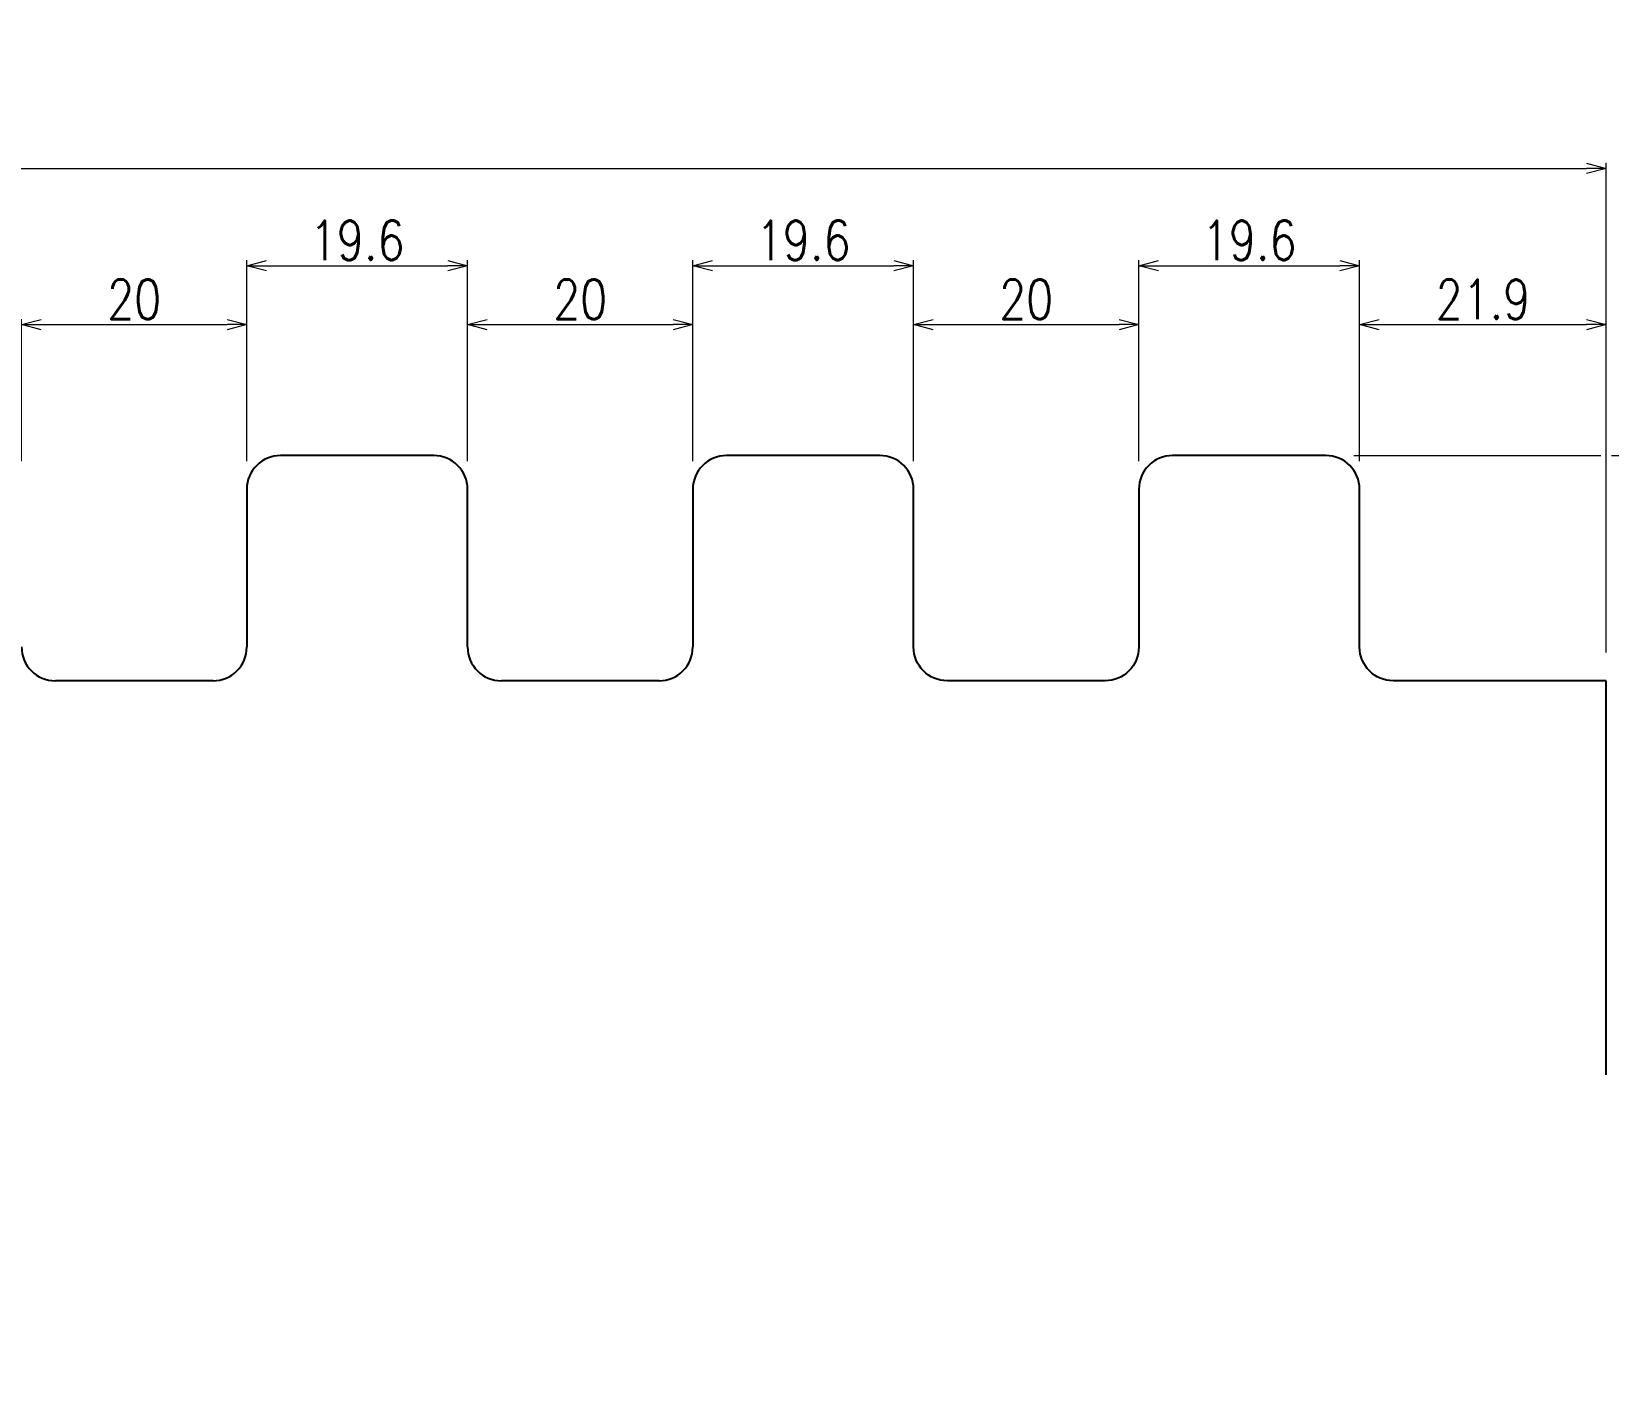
# Model space of a CAD drawing. Header units: millimetres. Extents: x 0 to 70370, y 0 to 11543.
# Drawn here: x 23871 to 24431, y 1466 to 1950 of the extents above; entities that cross this region are included whole.
import ezdxf
from ezdxf import colors
from ezdxf.entities.mleader import LeaderData, LeaderLine
from ezdxf.enums import TextEntityAlignment as Align
from ezdxf.math import Vec2, Vec3

# ---------------------------------------------------------------- set-up
doc = ezdxf.new("R2010")
doc.units = ezdxf.units.MM
doc.layers.add('01_外形線', color=7, linetype='Continuous', lineweight=25)
doc.layers.add('07_寸法線', color=3, linetype='Continuous', lineweight=9)
doc.styles.get("Standard").update_dxf_attribs({"font": 'arial.ttf'})
doc.styles.add('寸法用', font='simplex.shx', dxfattribs={"width": 0.8, "bigfont": '@extfont2.shx'})
doc.dimstyles.new('機械製図用', dxfattribs={"dimtxt": 3.5, "dimasz": 3.5, "dimexe": 2, "dimexo": 0, "dimgap": 1.199999999999999, "dimtad": 1, "dimdsep": 46, "dimtxsty": '寸法用', "dimblk": 'OPEN30', "dimcen": 0, "dimclrd": 256, "dimclre": 256, "dimclrt": 7, "dimazin": 2, "dimtm": 1e-09, "dimtfac": 0.75, "dimtmove": 0, "dimatfit": 3, "dimldrblk": 'OPEN30', "dimfxl": 1, "dimlwd": -1, "dimlwe": -1, "dimarcsym": 0})

# ---------------------------------------------------------------- blocks, each defined once
blk = doc.blocks.new('_Open30')
at = {"color": 0, "linetype": 'ByBlock', "lineweight": -2}
for p, q in [((-1, 0.26794919), (0, 0)), ((0, 0), (-1, -0.26794919)), ((0, 0), (-1, 0))]:
    blk.add_line(p, q, dxfattribs=at)
blk = doc.blocks.new('*D2555')
at = {"layer": '07_寸法線', "transparency": 16777216}
for p, q in [((24342.73786870233, 1809.740490842007), (24342.73786870233, 1848.230165874294)), ((24430.33786870231, 1729.740490842007), (24430.33786870231, 1848.230165874294)), ((24349.73786870233, 1846.230165874294), (24423.33786870231, 1846.230165874294))]:
    blk.add_line(p, q, dxfattribs=at)
at = {"layer": 'Defpoints', "color": 0, "transparency": 16777216}
for p in [(24430.33786870231, 1846.230165874294), (24342.73786870233, 1799.740490842007), (24430.33786870231, 1719.740490842007)]:
    blk.add_point(p, dxfattribs=at)
at = {"layer": '07_寸法線', "transparency": 16777216, "xscale": 7, "yscale": 7, "zscale": 7, "rotation": 180}
blk.add_blockref('_Open30', (24342.73786870233, 1846.230165874294), dxfattribs=at)
at = {"layer": '07_寸法線', "transparency": 16777216, "xscale": 7, "yscale": 7, "zscale": 7}
blk.add_blockref('_Open30', (24430.33786870231, 1846.230165874294), dxfattribs=at)
at = {"layer": '07_寸法線', "color": 7, "transparency": 16777216, "insert": (24386.53786870232, 1855.230165874294), "char_height": 14, "attachment_point": 5, "style": '寸法用'}
blk.add_mtext('21.9', dxfattribs=at)
blk = doc.blocks.new('*D2556')
at = {"layer": '07_寸法線', "transparency": 16777216}
for p, q in [((24264.33786870231, 1797.740490842007), (24264.33786870231, 1869.171103440262)), ((24271.33786870231, 1867.171103440262), (24335.73786870233, 1867.171103440262)), ((24342.73786870233, 1797.740490842007), (24342.73786870233, 1869.171103440262))]:
    blk.add_line(p, q, dxfattribs=at)
at = {"layer": 'Defpoints', "color": 0, "transparency": 16777216}
for p in [(24342.73786870233, 1867.171103440262), (24264.33786870231, 1787.740490842007), (24342.73786870233, 1787.740490842007)]:
    blk.add_point(p, dxfattribs=at)
at = {"layer": '07_寸法線', "transparency": 16777216, "xscale": 7, "yscale": 7, "zscale": 7, "rotation": 180}
blk.add_blockref('_Open30', (24264.33786870231, 1867.171103440262), dxfattribs=at)
at = {"layer": '07_寸法線', "transparency": 16777216, "xscale": 7, "yscale": 7, "zscale": 7}
blk.add_blockref('_Open30', (24342.73786870233, 1867.171103440262), dxfattribs=at)
at = {"layer": '07_寸法線', "color": 7, "transparency": 16777216, "insert": (24303.53786870232, 1876.171103440262), "char_height": 14, "attachment_point": 5, "style": '寸法用'}
blk.add_mtext('19.6', dxfattribs=at)
blk = doc.blocks.new('*D2557')
at = {"layer": '07_寸法線', "transparency": 16777216}
for p, q in [((24184.33786870231, 1797.740490842007), (24184.33786870231, 1848.230165874294)), ((24264.33786870231, 1809.740490842007), (24264.33786870231, 1848.230165874294)), ((24191.33786870231, 1846.230165874294), (24257.33786870231, 1846.230165874294))]:
    blk.add_line(p, q, dxfattribs=at)
at = {"layer": 'Defpoints', "color": 0, "transparency": 16777216}
for p in [(24264.33786870231, 1846.230165874294), (24264.33786870231, 1799.740490842007), (24184.33786870231, 1787.740490842007)]:
    blk.add_point(p, dxfattribs=at)
at = {"layer": '07_寸法線', "transparency": 16777216, "xscale": 7, "yscale": 7, "zscale": 7, "rotation": 180}
blk.add_blockref('_Open30', (24184.33786870231, 1846.230165874294), dxfattribs=at)
at = {"layer": '07_寸法線', "transparency": 16777216, "xscale": 7, "yscale": 7, "zscale": 7}
blk.add_blockref('_Open30', (24264.33786870231, 1846.230165874294), dxfattribs=at)
at = {"layer": '07_寸法線', "color": 7, "transparency": 16777216, "insert": (24224.33786870231, 1855.230165874294), "char_height": 14, "attachment_point": 5, "style": '寸法用'}
blk.add_mtext('20', dxfattribs=at)
blk = doc.blocks.new('*D2558')
at = {"layer": '07_寸法線', "transparency": 16777216}
for p, q in [((24340.73786870234, 1799.740490842008), (24428.46286870231, 1799.740490842008)), ((24432.21286870231, 1799.740490842008), (24479.17726742122, 1799.740490842008)), ((24477.17726742122, 1792.740490842008), (24477.17726742122, 1726.740490842008)), ((24440.33786870231, 1719.740490842008), (24479.17726742122, 1719.740490842008))]:
    blk.add_line(p, q, dxfattribs=at)
at = {"layer": 'Defpoints', "color": 0, "transparency": 16777216}
for p in [(24330.73786870234, 1799.740490842008), (24430.33786870231, 1719.740490842008), (24477.17726742122, 1719.740490842008)]:
    blk.add_point(p, dxfattribs=at)
at = {"layer": '07_寸法線', "transparency": 16777216, "xscale": 7, "yscale": 7, "zscale": 7}
for p, rotation in [((24477.17726742122, 1799.740490842008), 90), ((24477.17726742122, 1719.740490842008), 270)]:
    blk.add_blockref('_Open30', p, dxfattribs=dict(at, rotation=rotation))
at = {"layer": '07_寸法線', "color": 7, "transparency": 16777216, "insert": (24468.17726742122, 1759.740490842), "char_height": 14, "attachment_point": 5, "rotation": 90, "style": '寸法用'}
blk.add_mtext('20', dxfattribs=at)
blk = doc.blocks.new('*D2549')
at = {"layer": '07_寸法線', "transparency": 16777216}
for p, q in [((24105.93786870228, 1797.740490842007), (24105.93786870228, 1869.171103440262)), ((24112.93786870228, 1867.171103440262), (24177.33786870231, 1867.171103440262)), ((24184.33786870231, 1797.740490842007), (24184.33786870231, 1869.171103440262))]:
    blk.add_line(p, q, dxfattribs=at)
at = {"layer": 'Defpoints', "color": 0, "transparency": 16777216}
for p in [(24184.33786870231, 1867.171103440262), (24105.93786870228, 1787.740490842007), (24184.33786870231, 1787.740490842007)]:
    blk.add_point(p, dxfattribs=at)
at = {"layer": '07_寸法線', "transparency": 16777216, "xscale": 7, "yscale": 7, "zscale": 7, "rotation": 180}
blk.add_blockref('_Open30', (24105.93786870228, 1867.171103440262), dxfattribs=at)
at = {"layer": '07_寸法線', "transparency": 16777216, "xscale": 7, "yscale": 7, "zscale": 7}
blk.add_blockref('_Open30', (24184.33786870231, 1867.171103440262), dxfattribs=at)
at = {"layer": '07_寸法線', "color": 7, "transparency": 16777216, "insert": (24145.1378687023, 1876.171103440262), "char_height": 14, "attachment_point": 5, "style": '寸法用'}
blk.add_mtext('19.6', dxfattribs=at)
blk = doc.blocks.new('*D2550')
at = {"layer": '07_寸法線', "transparency": 16777216}
for p, q in [((24025.93786870228, 1797.740490842007), (24025.93786870228, 1848.230165874294)), ((24105.93786870228, 1809.740490842007), (24105.93786870228, 1848.230165874294)), ((24032.93786870228, 1846.230165874294), (24098.93786870228, 1846.230165874294))]:
    blk.add_line(p, q, dxfattribs=at)
at = {"layer": 'Defpoints', "color": 0, "transparency": 16777216}
for p in [(24105.93786870228, 1846.230165874294), (24105.93786870228, 1799.740490842007), (24025.93786870228, 1787.740490842007)]:
    blk.add_point(p, dxfattribs=at)
at = {"layer": '07_寸法線', "transparency": 16777216, "xscale": 7, "yscale": 7, "zscale": 7, "rotation": 180}
blk.add_blockref('_Open30', (24025.93786870228, 1846.230165874294), dxfattribs=at)
at = {"layer": '07_寸法線', "transparency": 16777216, "xscale": 7, "yscale": 7, "zscale": 7}
blk.add_blockref('_Open30', (24105.93786870228, 1846.230165874294), dxfattribs=at)
at = {"layer": '07_寸法線', "color": 7, "transparency": 16777216, "insert": (24065.93786870228, 1855.230165874294), "char_height": 14, "attachment_point": 5, "style": '寸法用'}
blk.add_mtext('20', dxfattribs=at)
blk = doc.blocks.new('*D2551')
at = {"layer": '07_寸法線', "transparency": 16777216}
for p, q in [((23947.53786870226, 1797.740490842012), (23947.53786870226, 1869.171103440267)), ((23954.53786870226, 1867.171103440267), (24018.93786870228, 1867.171103440267)), ((24025.93786870228, 1797.740490842012), (24025.93786870228, 1869.171103440267))]:
    blk.add_line(p, q, dxfattribs=at)
at = {"layer": 'Defpoints', "color": 0, "transparency": 16777216}
for p in [(24025.93786870228, 1867.171103440267), (23947.53786870226, 1787.740490842012), (24025.93786870228, 1787.740490842012)]:
    blk.add_point(p, dxfattribs=at)
at = {"layer": '07_寸法線', "transparency": 16777216, "xscale": 7, "yscale": 7, "zscale": 7, "rotation": 180}
blk.add_blockref('_Open30', (23947.53786870226, 1867.171103440267), dxfattribs=at)
at = {"layer": '07_寸法線', "transparency": 16777216, "xscale": 7, "yscale": 7, "zscale": 7}
blk.add_blockref('_Open30', (24025.93786870228, 1867.171103440267), dxfattribs=at)
at = {"layer": '07_寸法線', "color": 7, "transparency": 16777216, "insert": (23986.73786870227, 1876.171103440267), "char_height": 14, "attachment_point": 5, "style": '寸法用'}
blk.add_mtext('19.6', dxfattribs=at)
blk = doc.blocks.new('*D2552')
at = {"layer": '07_寸法線', "transparency": 16777216}
for p, q in [((23867.53786870226, 1797.740490842012), (23867.53786870226, 1848.230165874294)), ((23947.53786870226, 1809.740490842012), (23947.53786870226, 1848.230165874294)), ((23874.53786870226, 1846.230165874294), (23940.53786870226, 1846.230165874294))]:
    blk.add_line(p, q, dxfattribs=at)
at = {"layer": 'Defpoints', "color": 0, "transparency": 16777216}
for p in [(23947.53786870226, 1846.230165874294), (23947.53786870226, 1799.740490842012), (23867.53786870226, 1787.740490842012)]:
    blk.add_point(p, dxfattribs=at)
at = {"layer": '07_寸法線', "transparency": 16777216, "xscale": 7, "yscale": 7, "zscale": 7, "rotation": 180}
blk.add_blockref('_Open30', (23867.53786870226, 1846.230165874294), dxfattribs=at)
at = {"layer": '07_寸法線', "transparency": 16777216, "xscale": 7, "yscale": 7, "zscale": 7}
blk.add_blockref('_Open30', (23947.53786870226, 1846.230165874294), dxfattribs=at)
at = {"layer": '07_寸法線', "color": 7, "transparency": 16777216, "insert": (23907.53786870226, 1855.230165874294), "char_height": 14, "attachment_point": 5, "style": '寸法用'}
blk.add_mtext('20', dxfattribs=at)
blk = doc.blocks.new('*D2534')
at = {"layer": '07_寸法線', "transparency": 16777216}
for p, q in [((23246.20248608099, 1729.740490842007), (23246.20248608099, 1903.735777699512)), ((23253.20248608099, 1901.735777699512), (24423.33786870231, 1901.735777699512)), ((24430.33786870231, 1729.740490842007), (24430.33786870231, 1903.735777699512))]:
    blk.add_line(p, q, dxfattribs=at)
at = {"layer": 'Defpoints', "color": 0, "transparency": 16777216}
for p in [(24430.33786870231, 1901.735777699512), (23246.20248608099, 1719.740490842007), (24430.33786870231, 1719.740490842007)]:
    blk.add_point(p, dxfattribs=at)
at = {"layer": '07_寸法線', "transparency": 16777216, "xscale": 7, "yscale": 7, "zscale": 7, "rotation": 180}
blk.add_blockref('_Open30', (23246.20248608099, 1901.735777699512), dxfattribs=at)
at = {"layer": '07_寸法線', "transparency": 16777216, "xscale": 7, "yscale": 7, "zscale": 7}
blk.add_blockref('_Open30', (24430.33786870231, 1901.735777699512), dxfattribs=at)
at = {"layer": '07_寸法線', "color": 7, "transparency": 16777216, "insert": (23838.27017739165, 1910.735777699512), "char_height": 14, "attachment_point": 5, "style": '寸法用'}
blk.add_mtext('1687', dxfattribs=at)
blk = doc.blocks.new('AM_BALLOON1')
at = {"transparency": 16777216}
blk.add_circle((0, 0), 5, dxfattribs=at)
blk.add_attdef('B_NUMBER', text='', height=3, dxfattribs=at).set_placement((0, 0), align=Align.MIDDLE_CENTER)
blk = doc.blocks.new('_OPEN')
at = {"color": 0, "linetype": 'ByBlock'}
for p, q in [((-1, 0.1666666666666666), (0, 0)), ((0, 0), (-1, -0.1666666666666666)), ((0, 0), (-1, 0))]:
    blk.add_line(p, q, dxfattribs=at)

msp = doc.modelspace()

# ---------------------------------------------------------------- linework, layer by layer
at = {"layer": '01_外形線'}
for p, q in [((24013.93786870228, 1799.740490842007), (23959.53786870226, 1799.740490842007)), ((24172.33786870231, 1799.740490842007), (24117.93786870228, 1799.740490842007)), ((23947.53786870226, 1787.740490842007), (23947.53786870226, 1731.740490842007)), ((24025.93786870228, 1731.740490842007), (24025.93786870228, 1787.740490842007)), ((24105.93786870228, 1787.740490842007), (24105.93786870228, 1731.740490842007)), ((23935.53786870226, 1719.740490842007), (23879.53786870226, 1719.740490842007)), ((24093.93786870228, 1719.740490842007), (24037.93786870228, 1719.740490842007)), ((24430.33786870231, 1579.740490842007), (24430.33786870231, 1719.740490842007))]:
    msp.add_line(p, q, dxfattribs=at)
msp.add_lwpolyline([(24430.33786870231, 1719.740490842007), (24354.73786870233, 1719.740490842007, -0.4142135623730951), (24342.73786870233, 1731.740490842007), (24342.73786870233, 1787.740490842007, 0.414213562373095), (24330.73786870233, 1799.740490842007), (24276.33786870231, 1799.740490842007, 0.414213562373095), (24264.33786870231, 1787.740490842007), (24264.33786870231, 1731.740490842007, -0.414213562373095), (24252.33786870231, 1719.740490842007), (24196.33786870231, 1719.740490842007, -0.4142135623730951), (24184.33786870231, 1731.740490842007), (24184.33786870231, 1787.740490842007, 0.414213562373095), (24172.33786870231, 1799.740490842007)], format="xyb", dxfattribs=at)
for centre, start, end in [((23959.53786870226, 1787.740490842007), 90, 180), ((24013.93786870228, 1787.740490842007), 0, 90), ((24117.93786870228, 1787.740490842007), 90, 180), ((23879.53786870226, 1731.740490842007), 180, 270), ((23935.53786870226, 1731.740490842007), 270, 0), ((24037.93786870228, 1731.740490842007), 180, 270), ((24093.93786870228, 1731.740490842007), 270, 0)]:
    msp.add_arc(centre, 12, start, end, dxfattribs=at)

# ---------------------------------------------------------------- dimensions: what is measured, and where the dimension line sits
at = {"layer": '07_寸法線'}
dim = msp.add_linear_dim(base=(24430.33786870231, 1901.735777699512), p1=(23246.20248608099, 1719.740490842007), p2=(24430.33786870231, 1719.740490842007), text='1687', dimstyle='機械製図用', override={"dimtxt": 14, "dimasz": 7, "dimexo": 10, "dimgap": 2, "dimlfac": 0.25}, dxfattribs=at)
dim.commit()
dim.dimension.update_dxf_attribs({"geometry": '*D2534', "text_midpoint": (23838.27017739165, 1910.735777699512)})
for base, p1, p2, picture, middle in [((24025.93786870228, 1867.171103440267), (23947.53786870226, 1787.740490842012), (24025.93786870228, 1787.740490842012), '*D2551', (23986.73786870227, 1876.171103440267)), ((24184.33786870231, 1867.171103440262), (24105.93786870228, 1787.740490842007), (24184.33786870231, 1787.740490842007), '*D2549', (24145.1378687023, 1876.171103440262)), ((24342.73786870233, 1867.171103440262), (24264.33786870231, 1787.740490842007), (24342.73786870233, 1787.740490842007), '*D2556', (24303.53786870232, 1876.171103440262)), ((23947.53786870226, 1846.230165874294), (23867.53786870226, 1787.740490842012), (23947.53786870226, 1799.740490842012), '*D2552', (23907.53786870226, 1855.230165874294)), ((24105.93786870228, 1846.230165874294), (24025.93786870228, 1787.740490842007), (24105.93786870228, 1799.740490842007), '*D2550', (24065.93786870228, 1855.230165874294)), ((24264.33786870231, 1846.230165874294), (24184.33786870231, 1787.740490842007), (24264.33786870231, 1799.740490842007), '*D2557', (24224.33786870231, 1855.230165874294)), ((24430.33786870231, 1846.230165874294), (24342.73786870233, 1799.740490842007), (24430.33786870231, 1719.740490842007), '*D2555', (24386.53786870232, 1855.230165874294))]:
    dim = msp.add_linear_dim(base=base, p1=p1, p2=p2, dimstyle='機械製図用', override={"dimtxt": 14, "dimasz": 7, "dimexo": 10, "dimgap": 2, "dimlfac": 0.25}, dxfattribs=at)
    dim.commit()
    dim.dimension.update_dxf_attribs({"geometry": picture, "text_midpoint": middle})
dim = msp.add_linear_dim(base=(24477.17726742122, 1719.740490842008), p1=(24330.73786870233, 1799.740490842007), p2=(24430.33786870231, 1719.740490842007), angle=90, dimstyle='機械製図用', override={"dimtxt": 14, "dimasz": 7, "dimexo": 10, "dimgap": 2, "dimlfac": 0.25}, dxfattribs=at)
dim.commit()
dim.dimension.update_dxf_attribs({"geometry": '*D2558', "text_midpoint": (24468.17726742122, 1759.740490842)})

# ---------------------------------------------------------------- leaders
ml = msp.add_multileader_block('Standard', dxfattribs=at)
ml.set_content('AM_BALLOON1', color=256, scale=9.374431818181815)
ml.set_attribute('B_NUMBER', '1', width=0)
ml.set_leader_properties(color=256, linetype='ByLayer', lineweight=-1)
ml.set_arrow_properties(name='OPEN')
ml.build(insert=Vec2(0, 0))
ml.multileader.update_dxf_attribs({"leader_type": 0, "has_dogleg": 0, "text_right_attachment_type": 6, "dogleg_length": 0, "arrow_head_size": 4.6875, "scale": 2.5, "block_connection_type": 1})
ctx = ml.context
ctx.base_point, ctx.scale, ctx.char_height, ctx.arrow_head_size, ctx.landing_gap_size, ctx.plane_origin = Vec3(33418.77148337808, 3166.994767548861), 2.5, 9.375, 4.6875, 4.6875, Vec3(33418.77148337808, 3166.994767548861)
ctx.right_attachment, ctx.attachment_type = 6, 1
notes = []
notes.append((ctx, [(0, (0, 0, 0), (0, 0), (1, 0), 1, [])]))
ctx.block.insert = Vec3(33418.77148337808, 3166.994767548861)
ml = msp.add_multileader_block('Standard', dxfattribs=at)
ml.set_content('AM_BALLOON1', color=256, scale=7.499545454545451)
ml.set_attribute('B_NUMBER', '1A', width=0)
ml.set_leader_properties(color=256, linetype='ByLayer', lineweight=-1)
ml.set_arrow_properties(name='OPEN')
ml.build(insert=Vec2(0, 0))
ml.multileader.update_dxf_attribs({"leader_type": 0, "has_dogleg": 0, "text_right_attachment_type": 6, "dogleg_length": 0, "arrow_head_size": 3.75, "scale": 2.5, "block_connection_type": 1})
ctx = ml.context
ctx.base_point, ctx.scale, ctx.char_height, ctx.arrow_head_size, ctx.landing_gap_size, ctx.plane_origin = Vec3(35324.79509369504, 3132.321985824334), 2.5, 7.5, 3.75, 3.75, Vec3(35324.79509369504, 3132.321985824334)
ctx.right_attachment, ctx.attachment_type = 6, 1
notes.append((ctx, [(0, (0, 0, 0), (0, 0), (1, 0), 1, [])]))
ctx.block.insert = Vec3(35324.79509369504, 3132.321985824334)
ml = msp.add_multileader_block('Standard', dxfattribs=at)
ml.set_content('AM_BALLOON1', color=256, scale=7.499545454545451)
ml.set_attribute('B_NUMBER', '2', width=0)
ml.set_leader_properties(color=256, linetype='ByLayer', lineweight=-1)
ml.set_arrow_properties(name='OPEN')
ml.build(insert=Vec2(0, 0))
ml.multileader.update_dxf_attribs({"leader_type": 0, "has_dogleg": 0, "text_right_attachment_type": 6, "dogleg_length": 0, "arrow_head_size": 3.75, "scale": 2.5, "block_connection_type": 1})
ctx = ml.context
ctx.base_point, ctx.scale, ctx.char_height, ctx.arrow_head_size, ctx.landing_gap_size, ctx.plane_origin = Vec3(37084.60592553593, 2712.990599675503), 2.5, 7.5, 3.75, 3.75, Vec3(37084.60592553593, 2712.990599675503)
ctx.right_attachment, ctx.attachment_type = 6, 1
notes.append((ctx, [(0, (0, 0, 0), (0, 0), (1, 0), 1, [])]))
ctx.block.insert = Vec3(37084.60592553593, 2712.990599675503)
ml = msp.add_multileader_block('Standard', dxfattribs=at)
ml.set_content('AM_BALLOON1', color=256, scale=7.499545454545451)
ml.set_attribute('B_NUMBER', '3', width=0)
ml.set_leader_properties(color=256, linetype='ByLayer', lineweight=-1)
ml.set_arrow_properties(name='OPEN')
ml.build(insert=Vec2(0, 0))
ml.multileader.update_dxf_attribs({"leader_type": 0, "has_dogleg": 0, "text_right_attachment_type": 6, "dogleg_length": 0, "arrow_head_size": 3.75, "scale": 2.5, "block_connection_type": 1})
ctx = ml.context
ctx.base_point, ctx.scale, ctx.char_height, ctx.arrow_head_size, ctx.landing_gap_size, ctx.plane_origin = Vec3(38565.9452642587, 2679.176486131846), 2.5, 7.5, 3.75, 3.75, Vec3(38565.9452642587, 2679.176486131846)
ctx.right_attachment, ctx.attachment_type = 6, 1
notes.append((ctx, [(0, (0, 0, 0), (0, 0), (1, 0), 1, [])]))
ctx.block.insert = Vec3(38565.9452642587, 2679.176486131846)
ml = msp.add_multileader_block('Standard', dxfattribs=at)
ml.set_content('AM_BALLOON1', color=256, scale=7.499545454545451)
ml.set_attribute('B_NUMBER', '1B', width=0)
ml.set_leader_properties(color=256, linetype='ByLayer', lineweight=-1)
ml.set_arrow_properties(name='OPEN')
ml.build(insert=Vec2(0, 0))
ml.multileader.update_dxf_attribs({"leader_type": 0, "has_dogleg": 0, "text_right_attachment_type": 6, "dogleg_length": 0, "arrow_head_size": 3.75, "scale": 2.5, "block_connection_type": 1})
ctx = ml.context
ctx.base_point, ctx.scale, ctx.char_height, ctx.arrow_head_size, ctx.landing_gap_size, ctx.plane_origin = Vec3(35324.79509369504, 2449.628270926723), 2.5, 7.5, 3.75, 3.75, Vec3(35324.79509369504, 2449.628270926723)
ctx.right_attachment, ctx.attachment_type = 6, 1
notes.append((ctx, [(0, (0, 0, 0), (0, 0), (1, 0), 1, [])]))
ctx.block.insert = Vec3(35324.79509369504, 2449.628270926723)
ml = msp.add_multileader_block('Standard', dxfattribs=at)
ml.set_content('AM_BALLOON1', color=256, scale=5.024695454545452)
ml.set_attribute('B_NUMBER', '1', width=0)
ml.set_leader_properties(color=256, linetype='ByLayer', lineweight=-1)
ml.set_arrow_properties(name='OPEN')
ml.build(insert=Vec2(0, 0))
ml.multileader.update_dxf_attribs({"leader_type": 0, "has_dogleg": 0, "text_right_attachment_type": 6, "dogleg_length": 0, "arrow_head_size": 2.5125, "scale": 2.5, "block_connection_type": 1})
ctx = ml.context
ctx.base_point, ctx.scale, ctx.char_height, ctx.arrow_head_size, ctx.landing_gap_size, ctx.plane_origin = Vec3(40332.08447524762, 2013.344835826902), 2.5, 5.025, 2.5125, 2.5125, Vec3(40332.08447524762, 2013.344835826902)
ctx.right_attachment, ctx.attachment_type = 6, 1
notes.append((ctx, [(0, (0, 0, 0), (0, 0), (1, 0), 1, [])]))
ctx.block.insert = Vec3(40332.08447524762, 2013.344835826902)
ml = msp.add_multileader_block('Standard', dxfattribs=at)
ml.set_content('AM_BALLOON1', color=256, scale=5.024695454545452)
ml.set_attribute('B_NUMBER', '2', width=0)
ml.set_leader_properties(color=256, linetype='ByLayer', lineweight=-1)
ml.set_arrow_properties(name='OPEN')
ml.build(insert=Vec2(0, 0))
ml.multileader.update_dxf_attribs({"leader_type": 0, "has_dogleg": 0, "text_right_attachment_type": 6, "dogleg_length": 0, "arrow_head_size": 2.5125, "scale": 2.5, "block_connection_type": 1})
ctx = ml.context
ctx.base_point, ctx.scale, ctx.char_height, ctx.arrow_head_size, ctx.landing_gap_size, ctx.plane_origin = Vec3(41277.9905563046, 2013.344835826902), 2.5, 5.025, 2.5125, 2.5125, Vec3(41277.9905563046, 2013.344835826902)
ctx.right_attachment, ctx.attachment_type = 6, 1
notes.append((ctx, [(0, (0, 0, 0), (0, 0), (1, 0), 1, [])]))
ctx.block.insert = Vec3(41277.9905563046, 2013.344835826902)
ml = msp.add_multileader_block('Standard', dxfattribs=at)
ml.set_content('AM_BALLOON1', color=256, scale=7.499545454545451)
ml.set_attribute('B_NUMBER', '3', width=0)
ml.set_leader_properties(color=256, linetype='ByLayer', lineweight=-1)
ml.set_arrow_properties(name='OPEN')
ml.build(insert=Vec2(0, 0))
ml.multileader.update_dxf_attribs({"leader_type": 0, "has_dogleg": 0, "text_right_attachment_type": 6, "dogleg_length": 0, "arrow_head_size": 3.75, "scale": 2.5, "block_connection_type": 1})
ctx = ml.context
ctx.base_point, ctx.scale, ctx.char_height, ctx.arrow_head_size, ctx.landing_gap_size, ctx.plane_origin = Vec3(38565.9452642587, 1903.883354309417), 2.5, 7.5, 3.75, 3.75, Vec3(38565.9452642587, 1903.883354309417)
ctx.right_attachment, ctx.attachment_type = 6, 1
notes.append((ctx, [(0, (0, 0, 0), (0, 0), (1, 0), 1, [])]))
ctx.block.insert = Vec3(38565.9452642587, 1903.883354309417)
ml = msp.add_multileader_block('Standard', dxfattribs=at)
ml.set_content('AM_BALLOON1', color=256, scale=7.499545454545451)
ml.set_attribute('B_NUMBER', '1C', width=0)
ml.set_leader_properties(color=256, linetype='ByLayer', lineweight=-1)
ml.set_arrow_properties(name='OPEN')
ml.build(insert=Vec2(0, 0))
ml.multileader.update_dxf_attribs({"leader_type": 0, "has_dogleg": 0, "text_right_attachment_type": 6, "dogleg_length": 0, "arrow_head_size": 3.75, "scale": 2.5, "block_connection_type": 1})
ctx = ml.context
ctx.base_point, ctx.scale, ctx.char_height, ctx.arrow_head_size, ctx.landing_gap_size, ctx.plane_origin = Vec3(35324.79509369504, 1714.135488689198), 2.5, 7.5, 3.75, 3.75, Vec3(35324.79509369504, 1714.135488689198)
ctx.right_attachment, ctx.attachment_type = 6, 1
notes.append((ctx, [(0, (0, 0, 0), (0, 0), (1, 0), 1, [])]))
ctx.block.insert = Vec3(35324.79509369504, 1714.135488689198)
for ctx, leaders in notes:
    for number, flags, end, landing, length, lines in leaders:
        leader = LeaderData()
        leader.index, (leader.has_last_leader_line, leader.has_dogleg_vector, leader.attachment_direction) = number, flags
        leader.last_leader_point, leader.dogleg_vector, leader.dogleg_length = Vec3(end), Vec3(landing), length
        for number, points, colour, breaks in lines:
            line = LeaderLine()
            line.index, line.vertices, line.color, line.breaks = number, Vec3.list(points), colors.encode_raw_color(colour), breaks
            leader.lines.append(line)
        ctx.leaders.append(leader)

doc.saveas('drawing.dxf')
